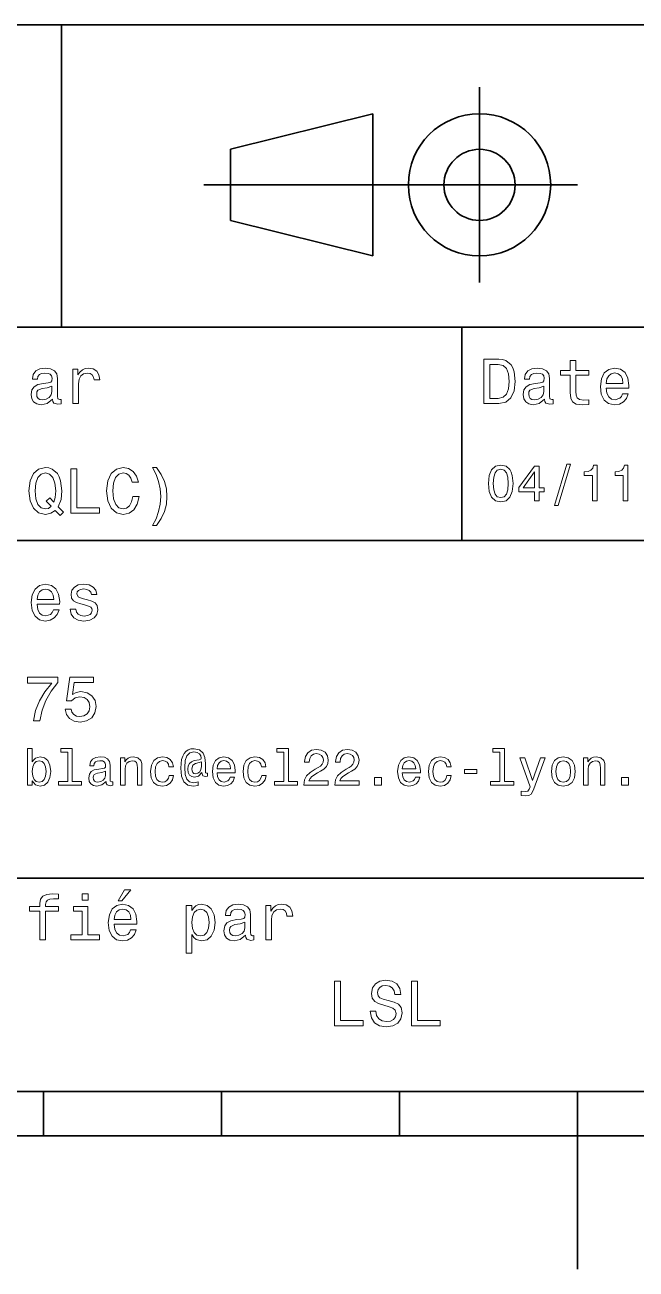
# Model space of a CAD drawing. Extents: x 0 to 297, y 0 to 210.
# Drawn here: x 117.5 to 151.8, y 0 to 70 of the extents above; entities that cross this region are included whole.
import ezdxf

# ---------------------------------------------------------------- set-up
doc = ezdxf.new("R2010")
doc.units = 0

msp = doc.modelspace()

# ---------------------------------------------------------------- linework, layer by layer
at = {"color": 7, "lineweight": 35}
for p, q in [((97, 70), (287, 70)), ((127.5, 61), (148.5, 61)), ((97, 53), (162, 53)), ((97, 41), (162, 41)), ((97, 22), (162, 22)), ((10, 10), (287, 10)), ((97, 10), (287, 10)), ((98.5, 7.5), (198.5, 7.5))]:
    msp.add_line(p, q, dxfattribs=at)
at = {"color": 7, "lineweight": 35, "ltscale": 0.425}
msp.add_line((119.5, 53), (119.5, 70), dxfattribs=at)
at = {"color": 7, "lineweight": 35, "ltscale": 0.275}
msp.add_line((143, 55.5), (143, 66.5), dxfattribs=at)
at = {"color": 7, "lineweight": 35, "ltscale": 0.206155}
for p, q in [((129, 63), (137, 65)), ((137, 57), (129, 59))]:
    msp.add_line(p, q, dxfattribs=at)
at = {"color": 7, "lineweight": 35, "ltscale": 0.2}
msp.add_line((137, 65), (137, 57), dxfattribs=at)
at = {"color": 7, "lineweight": 35, "ltscale": 0.1}
msp.add_line((129, 59), (129, 63), dxfattribs=at)
at = {"color": 7, "lineweight": 35, "ltscale": 0.3}
msp.add_line((142, 41), (142, 53), dxfattribs=at)
at = {"color": 7, "lineweight": 35, "ltscale": 0.0625}
for p, q in [((118.5, 10), (118.5, 7.5)), ((128.5, 10), (128.5, 7.5)), ((138.5, 10), (138.5, 7.5))]:
    msp.add_line(p, q, dxfattribs=at)
at = {"color": 7, "lineweight": 35, "ltscale": 0.25}
msp.add_line((148.5, 10), (148.5, 0), dxfattribs=at)
at = {"color": 7, "lineweight": 13}
for points in [[(144.080688, 51.190563), (143.248566, 51.190563), (143.248566, 48.690563), (144.080688, 48.690563), (144.473343, 48.769814), (144.765137, 49.011169), (144.945251, 49.40382), (145.010086, 49.940563), (144.952454, 50.488113), (144.880402, 50.70425), (144.779541, 50.877163), (144.487747, 51.111313), (144.296829, 51.168949)], [(148.100861, 50.289986), (148.100861, 49.320965), (148.122482, 49.007565), (148.223343, 48.791428), (148.425079, 48.665348), (148.767288, 48.62212), (149.141937, 48.640129), (149.141937, 48.913906), (148.868149, 48.892292), (148.619598, 48.921112), (148.486313, 49.011169), (148.42868, 49.162464), (148.417862, 49.375), (148.417862, 50.289986), (149.141937, 50.289986), (149.141937, 50.560158), (148.417862, 50.560158), (148.417862, 51.125721), (148.100861, 51.125721), (148.100861, 50.560158), (147.553314, 50.560158), (147.553314, 50.289986)], [(119.005043, 48.942726), (119.005043, 48.931919), (119.023056, 48.809441), (119.077087, 48.722984), (119.304031, 48.654541), (119.480545, 48.683357), (119.480545, 48.928314), (119.4049, 48.917507), (119.304031, 48.96434), (119.286026, 49.108429), (119.286026, 50.109871), (119.242798, 50.365635), (119.116714, 50.54575), (118.896973, 50.65382), (118.587173, 50.693443), (118.284584, 50.650219), (118.061241, 50.52774), (117.920746, 50.336815), (117.873917, 50.084656), (117.873917, 50.063042), (118.158501, 50.063042), (118.183716, 50.21434), (118.26297, 50.322407), (118.392654, 50.387249), (118.57637, 50.412464), (118.752884, 50.394455), (118.878967, 50.34042), (118.954613, 50.246758), (118.979828, 50.117077), (118.965416, 49.965778), (118.907784, 49.890129), (118.763687, 49.854107), (118.493515, 49.825291), (118.183716, 49.760448), (117.963974, 49.645176), (117.834297, 49.465057), (117.79467, 49.19849), (117.830688, 48.960735), (117.942368, 48.784222), (118.122482, 48.67255), (118.37104, 48.632927), (118.706055, 48.708576)], [(120.143372, 48.690563), (120.460373, 48.690563), (120.460373, 49.796471), (120.492798, 50.063042), (120.590057, 50.253963), (120.748558, 50.369236), (120.961098, 50.408863), (121.119598, 50.383648), (121.238472, 50.3116), (121.310516, 50.189121), (121.335739, 50.023415), (121.656342, 50.023415), (121.613113, 50.315205), (121.49424, 50.524136), (121.296112, 50.650219), (121.02594, 50.693443), (120.842224, 50.664627), (120.683716, 50.592579), (120.543228, 50.4701), (120.431557, 50.304398), (120.431557, 50.625), (120.143372, 50.625)], [(144.055481, 50.891571), (144.329254, 50.837536), (144.516571, 50.671829), (144.628235, 50.376442), (144.664261, 49.940563), (144.624634, 49.519093), (144.51297, 49.223705), (144.322052, 49.047192), (144.055481, 48.989555), (143.583572, 48.989555), (143.583572, 50.891571)], [(146.656342, 48.942726), (146.656342, 48.931919), (146.674347, 48.809441), (146.728394, 48.722984), (146.955338, 48.654541), (147.131851, 48.683357), (147.131851, 48.928314), (147.056198, 48.917507), (146.955338, 48.96434), (146.937317, 49.108429), (146.937317, 50.109871), (146.894089, 50.365635), (146.768005, 50.54575), (146.548264, 50.65382), (146.23848, 50.693443), (145.935883, 50.650219), (145.71254, 50.52774), (145.572052, 50.336815), (145.525223, 50.084656), (145.525223, 50.063042), (145.809799, 50.063042), (145.835022, 50.21434), (145.914261, 50.322407), (146.043945, 50.387249), (146.227661, 50.412464), (146.404175, 50.394455), (146.530258, 50.34042), (146.605911, 50.246758), (146.631119, 50.117077), (146.616714, 49.965778), (146.559082, 49.890129), (146.414978, 49.854107), (146.144806, 49.825291), (145.835022, 49.760448), (145.61528, 49.645176), (145.485596, 49.465057), (145.445969, 49.19849), (145.481995, 48.960735), (145.593658, 48.784222), (145.773773, 48.67255), (146.022339, 48.632927), (146.357346, 48.708576)], [(150.121765, 49.565922), (151.389771, 49.565922), (151.393372, 49.713619), (151.335739, 50.127884), (151.177231, 50.437683), (150.925079, 50.625), (150.590057, 50.693443), (150.262253, 50.621399), (150.010086, 50.41967), (149.847977, 50.091862), (149.790344, 49.659584), (149.844376, 49.216499), (150.006485, 48.892292), (150.255051, 48.690563), (150.579254, 48.62212), (150.860229, 48.668949), (151.090775, 48.791428), (151.260086, 48.98595), (151.357346, 49.245319), (151.043945, 49.245319), (150.979111, 49.101227), (150.885452, 48.993156), (150.618881, 48.9067), (150.413544, 48.946327), (150.258652, 49.072407), (150.157776, 49.27774), (150.121765, 49.555115)], [(150.121765, 49.832493), (150.161377, 50.081055), (150.258652, 50.264771), (150.406342, 50.376442), (150.600861, 50.416069), (150.791794, 50.376442), (150.939484, 50.264771), (151.029541, 50.081055), (151.061966, 49.832493)], [(118.969025, 49.367798), (118.925797, 49.180477), (118.810516, 49.036385), (118.637611, 48.942726), (118.425072, 48.910305), (118.288185, 48.928314), (118.190926, 48.98595), (118.129684, 49.086815), (118.111671, 49.227306), (118.126083, 49.353386), (118.183716, 49.443443), (118.414268, 49.544312), (118.706055, 49.587536), (118.969025, 49.673992)], [(146.620316, 49.367798), (146.577087, 49.180477), (146.461823, 49.036385), (146.28891, 48.942726), (146.07637, 48.910305), (145.939484, 48.928314), (145.842224, 48.98595), (145.780975, 49.086815), (145.76297, 49.227306), (145.777374, 49.353386), (145.835022, 49.443443), (146.065567, 49.544312), (146.357346, 49.587536), (146.620316, 49.673992)], [(119.159943, 42.685879), (119.433716, 42.401295), (119.624641, 42.592216), (119.329254, 42.894814), (119.480545, 43.305473), (119.527374, 43.780979), (119.458939, 44.339336), (119.379684, 44.56628), (119.275215, 44.753601), (118.979828, 45.009365), (118.799713, 45.074207), (118.601585, 45.099422), (118.219742, 45.009365), (117.927956, 44.757202), (117.740631, 44.342937), (117.675797, 43.780979), (117.740631, 43.219021), (117.924355, 42.804756), (118.216141, 42.548992), (118.601585, 42.462536), (118.914986, 42.520172)], [(118.932999, 42.916428), (118.778099, 42.801151), (118.601585, 42.765129), (118.367432, 42.829971), (118.183716, 43.024494), (118.061241, 43.341499), (118.021614, 43.780979), (118.061241, 44.216858), (118.180115, 44.537464), (118.363831, 44.731987), (118.601585, 44.80043), (118.835739, 44.731987), (119.019455, 44.533859), (119.138329, 44.213257), (119.181557, 43.780979), (119.149139, 43.406338), (119.080688, 43.150578), (118.846542, 43.395531), (118.652016, 43.211815)], [(120.03891, 42.530979), (121.645538, 42.530979), (121.645538, 42.833572), (120.370316, 42.833572), (120.370316, 45.030979), (120.03891, 45.030979)], [(123.522339, 43.460373), (123.450287, 43.15778), (123.331413, 42.941643), (123.16571, 42.808357), (122.971184, 42.765129), (122.73703, 42.829971), (122.553314, 43.024494), (122.43084, 43.341499), (122.391212, 43.780979), (122.43084, 44.216858), (122.549713, 44.537464), (122.733429, 44.731987), (122.971184, 44.80043), (123.144096, 44.764408), (123.291794, 44.663544), (123.407059, 44.501442), (123.486313, 44.278099), (123.828537, 44.278099), (123.720459, 44.620316), (123.533142, 44.879681), (123.277382, 45.041786), (122.971184, 45.099422), (122.58934, 45.009365), (122.297554, 44.757202), (122.110229, 44.342937), (122.045395, 43.780979), (122.110229, 43.219021), (122.297554, 42.804756), (122.58934, 42.548992), (122.971184, 42.462536), (123.306198, 42.530979), (123.57637, 42.721901), (123.767296, 43.035301), (123.868156, 43.460373)], [(124.847984, 41.835735), (125.107353, 42.231987), (125.291069, 42.624638), (125.399139, 43.0317), (125.435165, 43.463978), (125.399139, 43.892651), (125.291069, 44.303314), (125.107353, 44.695965), (124.847984, 45.092216), (124.62104, 45.092216), (124.822769, 44.710373), (124.966858, 44.306915), (125.053314, 43.88905), (125.085739, 43.463978), (125.053314, 43.038906), (124.966858, 42.617435), (124.819168, 42.217579), (124.62104, 41.835735)], [(143.498566, 44.201729), (143.541794, 43.749279), (143.677231, 43.426514), (143.893372, 43.230549), (144.193085, 43.167149), (144.489914, 43.230549), (144.706055, 43.426514), (144.838623, 43.749279), (144.884735, 44.201729), (144.838623, 44.651299), (144.783859, 44.829971), (144.706055, 44.976948), (144.489914, 45.172913), (144.193085, 45.239193), (143.893372, 45.172913), (143.677231, 44.974064), (143.541794, 44.651299)], [(143.775223, 44.201729), (143.798279, 44.550434), (143.870316, 44.801155), (144, 44.948128), (144.193085, 45), (144.383286, 44.948128), (144.51297, 44.801155), (144.585022, 44.550434), (144.608078, 44.201729), (144.585022, 43.850143), (144.51297, 43.599426), (144.383286, 43.45245), (144.193085, 43.403458), (144, 43.45245), (143.870316, 43.599426), (143.798279, 43.850143)], [(146.086456, 43.224785), (146.345825, 43.224785), (146.345825, 43.720463), (146.631134, 43.720463), (146.631134, 43.951008), (146.345825, 43.951008), (146.345825, 45.181557), (146.083572, 45.181557), (145.207504, 43.974064), (145.207504, 43.720463), (146.086456, 43.720463)], [(145.44957, 43.951008), (146.086456, 44.847263), (146.086456, 43.951008)], [(147.213257, 42.956772), (147.412109, 42.956772), (148.109512, 45.279541), (147.907791, 45.279541)], [(149.345825, 43.224785), (149.608078, 43.224785), (149.608078, 45.239193), (149.412109, 45.239193), (149.360229, 45.0634), (149.256485, 44.945248), (149.097992, 44.876083), (148.878967, 44.853027), (148.878967, 44.648415), (149.345825, 44.648415)], [(151.080688, 43.224785), (151.342941, 43.224785), (151.342941, 45.239193), (151.146973, 45.239193), (151.095108, 45.0634), (150.991364, 44.945248), (150.832855, 44.876083), (150.613831, 44.853027), (150.613831, 44.648415), (151.080688, 44.648415)], [(118.133286, 37.406338), (119.401299, 37.406338), (119.4049, 37.554035), (119.34726, 37.9683), (119.188766, 38.278099), (118.9366, 38.465416), (118.601585, 38.533859), (118.273773, 38.461815), (118.021614, 38.260086), (117.859512, 37.932278), (117.801872, 37.5), (117.855911, 37.056915), (118.018013, 36.732708), (118.266571, 36.530979), (118.590775, 36.462536), (118.871758, 36.509365), (119.10231, 36.631844), (119.271614, 36.826366), (119.368881, 37.085735), (119.055481, 37.085735), (118.990631, 36.941643), (118.896973, 36.833572), (118.630402, 36.747116), (118.425072, 36.786743), (118.270172, 36.912823), (118.169312, 37.118156), (118.133286, 37.395531)], [(120.971901, 37.658501), (120.66571, 37.730545), (120.438766, 37.8134), (120.363113, 37.982708), (120.384727, 38.101585), (120.460373, 38.188038), (120.582855, 38.242073), (120.759369, 38.263687), (120.92868, 38.242073), (121.061966, 38.177231), (121.148415, 38.079971), (121.184441, 37.950287), (121.49424, 37.950287), (121.49424, 37.957493), (121.440201, 38.191643), (121.292511, 38.375359), (121.061966, 38.490635), (120.759369, 38.533859), (120.453171, 38.490635), (120.229828, 38.371758), (120.08934, 38.195244), (120.046112, 37.971901), (120.078529, 37.755764), (120.179398, 37.604465), (120.3451, 37.496399), (120.586456, 37.42075), (120.939484, 37.334293), (121.155624, 37.244236), (121.213257, 37.172188), (121.234871, 37.064121), (121.202454, 36.930836), (121.115997, 36.829971), (120.97551, 36.765129), (120.788185, 36.743515), (120.590057, 36.765129), (120.445969, 36.840778), (120.348709, 36.963257), (120.309082, 37.132565), (120.002884, 37.132565), (120.053314, 36.844379), (120.201012, 36.635445), (120.435158, 36.509365), (120.759369, 36.462536), (121.097984, 36.509365), (121.346542, 36.635445), (121.497841, 36.837173), (121.551872, 37.100143), (121.512253, 37.327087), (121.400574, 37.481987), (121.216858, 37.582851)], [(118.133286, 37.672909), (118.172913, 37.921471), (118.270172, 38.105186), (118.41787, 38.216858), (118.612396, 38.256485), (118.803314, 38.216858), (118.951012, 38.105186), (119.041069, 37.921471), (119.073486, 37.672909)], [(117.932281, 30.850143), (118.296112, 30.850143), (118.414986, 31.444523), (118.623917, 31.999279), (118.919312, 32.514408), (119.304756, 32.997116), (119.304756, 33.296108), (117.590057, 33.296108), (117.590057, 32.9683), (118.958939, 32.9683), (118.562683, 32.481987), (118.263687, 31.974062), (118.054756, 31.433718)], [(119.708214, 31.502161), (119.78746, 31.206772), (119.963974, 30.976225), (120.223343, 30.832132), (120.554756, 30.778097), (120.918587, 30.842939), (121.203171, 31.019451), (121.383286, 31.300432), (121.451729, 31.660662), (121.390488, 31.995676), (121.217583, 32.258644), (120.947403, 32.427952), (120.597984, 32.489193), (120.327812, 32.445965), (120.118881, 32.327087), (120.219742, 33.000721), (121.314842, 33.000721), (121.314842, 33.296108), (119.978386, 33.296108), (119.780258, 31.970461), (120.068443, 31.970461), (120.277374, 32.139771), (120.543945, 32.201008), (120.774498, 32.161381), (120.951012, 32.046108), (121.062683, 31.869596), (121.10231, 31.642651), (121.062683, 31.415705), (120.947403, 31.239193), (120.770897, 31.127522), (120.543945, 31.087896), (120.353027, 31.113111), (120.20533, 31.195965), (120.09726, 31.325647), (120.043228, 31.502161)], [(117.858788, 27.463978), (118.046112, 27.242075), (118.302589, 27.170031), (118.544662, 27.224785), (118.737747, 27.38905), (118.858788, 27.651299), (118.9049, 28), (118.858788, 28.348703), (118.734871, 28.60807), (118.544662, 28.769453), (118.302589, 28.827091), (118.048988, 28.752163), (117.945244, 28.659943), (117.858788, 28.536024), (117.858788, 29.293949), (117.605186, 29.293949), (117.605186, 27.224785), (117.858788, 27.224785)], [(119.858788, 29.080692), (119.858788, 27.438042), (119.337173, 27.438042), (119.337173, 27.224785), (120.631119, 27.224785), (120.631119, 27.438042), (120.112389, 27.438042), (120.112389, 29.293949), (119.46109, 29.293949), (119.46109, 29.080692)], [(122.008644, 27.426514), (122.008644, 27.417868), (122.023056, 27.319885), (122.066284, 27.250721), (122.247841, 27.195967), (122.389046, 27.219021), (122.389046, 27.414986), (122.328529, 27.406342), (122.247841, 27.443806), (122.233429, 27.559078), (122.233429, 28.360231), (122.198845, 28.564842), (122.097984, 28.708935), (121.922188, 28.795389), (121.674347, 28.827091), (121.432274, 28.792507), (121.253601, 28.694525), (121.141212, 28.541788), (121.103745, 28.340059), (121.103745, 28.322767), (121.331413, 28.322767), (121.351585, 28.443806), (121.414986, 28.53026), (121.51873, 28.582134), (121.665703, 28.602306), (121.806915, 28.587896), (121.907776, 28.54467), (121.9683, 28.469742), (121.988472, 28.365995), (121.976944, 28.244957), (121.930832, 28.184439), (121.815559, 28.155621), (121.599426, 28.132566), (121.351585, 28.080692), (121.175797, 27.988474), (121.072044, 27.844381), (121.040344, 27.631124), (121.069168, 27.440924), (121.158501, 27.299713), (121.302597, 27.210375), (121.501442, 27.178675), (121.769455, 27.239195)], [(122.824203, 27.224785), (123.077812, 27.224785), (123.077812, 28.118156), (123.103745, 28.322767), (123.187317, 28.472624), (123.317001, 28.564842), (123.489914, 28.599424), (123.628242, 28.570606), (123.714699, 28.492796), (123.757927, 28.363113), (123.772339, 28.190203), (123.772339, 27.224785), (124.02594, 27.224785), (124.02594, 28.242077), (124.014412, 28.446688), (123.96254, 28.616716), (123.792511, 28.772335), (123.527374, 28.827091), (123.380402, 28.806917), (123.256485, 28.752163), (123.149857, 28.659943), (123.066284, 28.536024), (123.066284, 28.772335), (122.824203, 28.772335)], [(125.54467, 28.259367), (125.795387, 28.259367), (125.743515, 28.489914), (125.619598, 28.671471), (125.426514, 28.783863), (125.175797, 28.827091), (124.899139, 28.769453), (124.688759, 28.60807), (124.556198, 28.345821), (124.510086, 27.994238), (124.553314, 27.645535), (124.682999, 27.386168), (124.887611, 27.224785), (125.167145, 27.170031), (125.414986, 27.213257), (125.60807, 27.334295), (125.740631, 27.524496), (125.798271, 27.778099), (125.556198, 27.778099), (125.51297, 27.616716), (125.432281, 27.495678), (125.317001, 27.42075), (125.175797, 27.397696), (125, 27.43516), (124.873199, 27.550434), (124.795387, 27.737753), (124.769455, 28.002882), (124.795387, 28.262249), (124.876083, 28.449568), (125.005768, 28.564842), (125.175797, 28.605188), (125.325653, 28.579252), (125.438042, 28.51297), (125.51297, 28.40346)], [(127.708939, 27.734871), (127.708939, 27.902018), (127.662827, 27.893373), (127.60807, 27.913546), (127.590782, 27.974064), (127.590782, 28.446688), (127.567726, 28.780981), (127.47551, 29.02882), (127.259369, 29.213257), (126.956772, 29.279539), (126.780983, 29.262249), (126.631126, 29.210375), (126.501442, 29.12392), (126.397697, 29.002882), (126.317001, 28.850145), (126.259369, 28.662825), (126.224785, 28.438042), (126.213257, 28.184439), (126.253601, 27.737753), (126.383286, 27.42075), (126.599426, 27.230549), (126.907784, 27.170031), (127.190201, 27.216139), (127.190201, 27.406342), (126.942368, 27.360231), (126.703171, 27.409224), (126.54467, 27.567724), (126.458214, 27.835735), (126.432281, 28.224785), (126.461098, 28.605188), (126.559082, 28.876081), (126.717583, 29.040346), (126.948128, 29.095102), (127.123917, 29.063402), (127.253601, 28.988474), (127.334297, 28.876081), (127.363113, 28.746399), (127.331413, 28.682999), (127.244957, 28.654179), (126.96254, 28.610952), (126.806915, 28.547552), (126.694527, 28.449568), (126.628242, 28.314121), (126.60807, 28.135448), (126.634003, 27.942364), (126.706055, 27.798271), (126.824211, 27.708935), (126.979828, 27.680117), (127.207497, 27.740635), (127.400574, 27.930836), (127.400574, 27.913546), (127.446686, 27.760807), (127.605186, 27.714699)], [(128.250717, 27.925074), (129.265137, 27.925074), (129.268005, 28.043228), (129.221909, 28.374641), (129.095108, 28.622478), (128.893372, 28.772335), (128.625366, 28.827091), (128.363113, 28.769453), (128.161377, 28.60807), (128.031708, 28.345821), (127.985596, 28), (128.028824, 27.645535), (128.158508, 27.386168), (128.357346, 27.224785), (128.616714, 27.170031), (128.841507, 27.207495), (129.02594, 27.305477), (129.161377, 27.461096), (129.239197, 27.668589), (128.98848, 27.668589), (128.9366, 27.553314), (128.861679, 27.46686), (128.648422, 27.397696), (128.484146, 27.429396), (128.360229, 27.53026), (128.279541, 27.694525), (128.250717, 27.916428)], [(130.749283, 28.259367), (131, 28.259367), (130.948135, 28.489914), (130.824203, 28.671471), (130.631134, 28.783863), (130.380402, 28.827091), (130.103745, 28.769453), (129.893372, 28.60807), (129.760803, 28.345821), (129.714706, 27.994238), (129.757935, 27.645535), (129.887604, 27.386168), (130.092224, 27.224785), (130.371765, 27.170031), (130.619598, 27.213257), (130.812683, 27.334295), (130.945251, 27.524496), (131.002884, 27.778099), (130.760803, 27.778099), (130.717575, 27.616716), (130.636887, 27.495678), (130.521622, 27.42075), (130.380402, 27.397696), (130.20462, 27.43516), (130.07782, 27.550434), (130, 27.737753), (129.97406, 28.002882), (130, 28.262249), (130.080688, 28.449568), (130.210373, 28.564842), (130.380402, 28.605188), (130.530258, 28.579252), (130.642654, 28.51297), (130.717575, 28.40346)], [(132.002884, 29.080692), (132.002884, 27.438042), (131.481277, 27.438042), (131.481277, 27.224785), (132.775223, 27.224785), (132.775223, 27.438042), (132.256485, 27.438042), (132.256485, 29.293949), (131.605194, 29.293949), (131.605194, 29.080692)], [(133.126801, 27.224785), (134.50145, 27.224785), (134.50145, 27.472624), (133.414993, 27.472624), (133.47551, 27.60807), (133.579254, 27.720463), (133.899139, 27.925074), (134.069168, 28.011528), (134.259369, 28.135448), (134.394821, 28.279539), (134.472626, 28.449568), (134.50145, 28.642653), (134.452454, 28.884727), (134.317001, 29.074928), (134.109512, 29.195967), (133.841507, 29.239193), (133.56485, 29.190203), (133.354462, 29.054756), (133.219025, 28.838617), (133.172913, 28.553314), (133.172913, 28.51297), (133.435165, 28.51297), (133.435165, 28.536024), (133.46109, 28.731989), (133.53891, 28.876081), (133.662827, 28.9683), (133.827087, 29), (133.994232, 28.971182), (134.118164, 28.899136), (134.198853, 28.786745), (134.227661, 28.645535), (134.207489, 28.51297), (134.15274, 28.400578), (134.060516, 28.302595), (133.933716, 28.216139), (133.763687, 28.12392), (133.481262, 27.945246), (133.282425, 27.755045), (133.164276, 27.524496), (133.126801, 27.233431)], [(134.861679, 27.224785), (136.236313, 27.224785), (136.236313, 27.472624), (135.149857, 27.472624), (135.210388, 27.60807), (135.314117, 27.720463), (135.634003, 27.925074), (135.804047, 28.011528), (135.994232, 28.135448), (136.129684, 28.279539), (136.207489, 28.449568), (136.236313, 28.642653), (136.187317, 28.884727), (136.05188, 29.074928), (135.844391, 29.195967), (135.57637, 29.239193), (135.299713, 29.190203), (135.08934, 29.054756), (134.953888, 28.838617), (134.907776, 28.553314), (134.907776, 28.51297), (135.170029, 28.51297), (135.170029, 28.536024), (135.195969, 28.731989), (135.273773, 28.876081), (135.397705, 28.9683), (135.561966, 29), (135.729111, 28.971182), (135.853027, 28.899136), (135.933716, 28.786745), (135.96254, 28.645535), (135.942368, 28.51297), (135.887604, 28.400578), (135.795395, 28.302595), (135.668594, 28.216139), (135.498566, 28.12392), (135.216141, 27.945246), (135.017303, 27.755045), (134.899139, 27.524496), (134.861679, 27.233431)], [(138.659943, 27.925074), (139.674362, 27.925074), (139.677246, 28.043228), (139.631134, 28.374641), (139.504333, 28.622478), (139.302597, 28.772335), (139.034592, 28.827091), (138.772339, 28.769453), (138.570618, 28.60807), (138.440933, 28.345821), (138.394821, 28), (138.438049, 27.645535), (138.567734, 27.386168), (138.766571, 27.224785), (139.02594, 27.170031), (139.250732, 27.207495), (139.435165, 27.305477), (139.570618, 27.461096), (139.648422, 27.668589), (139.397705, 27.668589), (139.345825, 27.553314), (139.270905, 27.46686), (139.057648, 27.397696), (138.893372, 27.429396), (138.769455, 27.53026), (138.688766, 27.694525), (138.659943, 27.916428)], [(141.158508, 28.259367), (141.409225, 28.259367), (141.357361, 28.489914), (141.233429, 28.671471), (141.040344, 28.783863), (140.789627, 28.827091), (140.51297, 28.769453), (140.302597, 28.60807), (140.170044, 28.345821), (140.123932, 27.994238), (140.167145, 27.645535), (140.296844, 27.386168), (140.50145, 27.224785), (140.780991, 27.170031), (141.028824, 27.213257), (141.221909, 27.334295), (141.354477, 27.524496), (141.412109, 27.778099), (141.170044, 27.778099), (141.126801, 27.616716), (141.046112, 27.495678), (140.930847, 27.42075), (140.789627, 27.397696), (140.613831, 27.43516), (140.48703, 27.550434), (140.409225, 27.737753), (140.383301, 28.002882), (140.409225, 28.262249), (140.489914, 28.449568), (140.619598, 28.564842), (140.789627, 28.605188), (140.939484, 28.579252), (141.05188, 28.51297), (141.126801, 28.40346)], [(144.146973, 29.080692), (144.146973, 27.438042), (143.625366, 27.438042), (143.625366, 27.224785), (144.919312, 27.224785), (144.919312, 27.438042), (144.400589, 27.438042), (144.400589, 29.293949), (143.749283, 29.293949), (143.749283, 29.080692)], [(146.417877, 28.772335), (145.974075, 27.49856), (145.53891, 28.772335), (145.262253, 28.772335), (145.850159, 27.13833), (145.798279, 26.994238), (145.71759, 26.896255), (145.582138, 26.864553), (145.348709, 26.893373), (145.348709, 26.648417), (145.593658, 26.62536), (145.769455, 26.648417), (145.893372, 26.720463), (145.982712, 26.844381), (146.060532, 27.025938), (146.688766, 28.772335)], [(147.037476, 27.99712), (147.083588, 27.645535), (147.216156, 27.386168), (147.426514, 27.224785), (147.708939, 27.170031), (147.98848, 27.224785), (148.198853, 27.383286), (148.331421, 27.642653), (148.380417, 27.99712), (148.331421, 28.348703), (148.198853, 28.610952), (147.98848, 28.769453), (147.708939, 28.827091), (147.426514, 28.769453), (147.216156, 28.60807), (147.083588, 28.348703)], [(148.847275, 27.224785), (149.100876, 27.224785), (149.100876, 28.118156), (149.126816, 28.322767), (149.210388, 28.472624), (149.340057, 28.564842), (149.51297, 28.599424), (149.651306, 28.570606), (149.737762, 28.492796), (149.780991, 28.363113), (149.795395, 28.190203), (149.795395, 27.224785), (150.048996, 27.224785), (150.048996, 28.242077), (150.037476, 28.446688), (149.985596, 28.616716), (149.815567, 28.772335), (149.550446, 28.827091), (149.403473, 28.806917), (149.279541, 28.752163), (149.172913, 28.659943), (149.089355, 28.536024), (149.089355, 28.772335), (148.847275, 28.772335)], [(118.645531, 28), (118.616714, 27.740635), (118.538902, 27.550434), (118.414986, 27.43516), (118.259369, 27.397696), (118.08934, 27.43516), (117.965416, 27.550434), (117.887604, 27.737753), (117.861671, 28), (117.887604, 28.259367), (117.965416, 28.446688), (118.08934, 28.559078), (118.259369, 28.599424), (118.414986, 28.559078), (118.538902, 28.443806), (118.616714, 28.256485)], [(121.979828, 27.766571), (121.945244, 27.616716), (121.853027, 27.501442), (121.714699, 27.426514), (121.54467, 27.400578), (121.435158, 27.414986), (121.357346, 27.461096), (121.308357, 27.541788), (121.293945, 27.654181), (121.305473, 27.755045), (121.351585, 27.827091), (121.536026, 27.907782), (121.769455, 27.942364), (121.979828, 28.011528)], [(127.374641, 28.279539), (127.345825, 28.100866), (127.273773, 27.974064), (127.164268, 27.896255), (127.034584, 27.873199), (126.945244, 27.887609), (126.881844, 27.939482), (126.841499, 28.025938), (126.829971, 28.146975), (126.878967, 28.345821), (127.046112, 28.449568), (127.374641, 28.53026)], [(128.250717, 28.138329), (128.282425, 28.337177), (128.360229, 28.48415), (128.478394, 28.573488), (128.634003, 28.605188), (128.786743, 28.573488), (128.904907, 28.48415), (128.976944, 28.337177), (129.002884, 28.138329)], [(138.659943, 28.138329), (138.69165, 28.337177), (138.769455, 28.48415), (138.887619, 28.573488), (139.043228, 28.605188), (139.195969, 28.573488), (139.314117, 28.48415), (139.386169, 28.337177), (139.412109, 28.138329)], [(142.155624, 27.884727), (142.853027, 27.884727), (142.853027, 28.112392), (142.155624, 28.112392)], [(147.296844, 28), (147.322784, 28.259367), (147.403473, 28.446688), (147.533142, 28.56196), (147.708939, 28.602306), (147.881851, 28.56196), (148.011536, 28.449568), (148.092224, 28.259367), (148.121048, 28), (148.092224, 27.737753), (148.011536, 27.547552), (147.881851, 27.432278), (147.708939, 27.394814), (147.533142, 27.432278), (147.403473, 27.547552), (147.322784, 27.737753)], [(137.100861, 27.224785), (137.498566, 27.224785), (137.498566, 27.654181), (137.100861, 27.654181)], [(150.979828, 27.224785), (151.377533, 27.224785), (151.377533, 27.654181), (150.979828, 27.654181)], [(118.295387, 20.130404), (118.295387, 18.530979), (118.612396, 18.530979), (118.612396, 20.130404), (119.332855, 20.130404), (119.332855, 20.400576), (118.612396, 20.400576), (118.612396, 20.519451), (118.637611, 20.663544), (118.720459, 20.760807), (118.860954, 20.818443), (119.062683, 20.840057), (119.332855, 20.825647), (119.332855, 21.099422), (118.990631, 21.117435), (118.680832, 21.085014), (118.464699, 20.987751), (118.335014, 20.818443), (118.295387, 20.577089), (118.295387, 20.400576), (117.715424, 20.400576), (117.715424, 20.130404)], [(121.004326, 21.117435), (120.669312, 21.117435), (120.669312, 20.757204), (121.004326, 20.757204)], [(122.690201, 20.728386), (122.90274, 20.728386), (123.403458, 21.340778), (123.05043, 21.340778)], [(120.993515, 18.79755), (120.993515, 20.400576), (120.179398, 20.400576), (120.179398, 20.130404), (120.676514, 20.130404), (120.676514, 18.79755), (120.028099, 18.79755), (120.028099, 18.530979), (121.649139, 18.530979), (121.649139, 18.79755)], [(122.470459, 19.40634), (123.73848, 19.40634), (123.742081, 19.554033), (123.684441, 19.9683), (123.52594, 20.278097), (123.273773, 20.465418), (122.938766, 20.533861), (122.610954, 20.461815), (122.358795, 20.260086), (122.196686, 19.932276), (122.139053, 19.5), (122.193085, 19.056915), (122.355194, 18.732708), (122.603745, 18.530979), (122.927956, 18.462536), (123.208939, 18.509365), (123.439484, 18.631844), (123.608795, 18.826368), (123.706055, 19.085733), (123.392654, 19.085733), (123.327812, 18.941643), (123.234154, 18.833572), (122.967583, 18.747118), (122.762253, 18.786743), (122.607353, 18.912823), (122.506485, 19.118155), (122.470459, 19.395533)], [(126.829254, 20.166426), (126.829254, 20.465418), (126.512253, 20.465418), (126.512253, 17.7817), (126.829254, 17.7817), (126.829254, 18.826368), (126.940926, 18.657061), (127.067009, 18.545389), (127.38401, 18.462536), (127.6866, 18.530979), (127.924355, 18.736311), (128.079254, 19.060518), (128.136887, 19.5), (128.079254, 19.935879), (127.924355, 20.260086), (127.6866, 20.461815), (127.38401, 20.533861), (127.211098, 20.512247), (127.0634, 20.443804), (126.937325, 20.328529)], [(129.847992, 18.78314), (129.847992, 18.772333), (129.865997, 18.649855), (129.920029, 18.5634), (130.146973, 18.494957), (130.323486, 18.523775), (130.323486, 18.768732), (130.247849, 18.757925), (130.146973, 18.804754), (130.128967, 18.948847), (130.128967, 19.950287), (130.085739, 20.206051), (129.959656, 20.386166), (129.739914, 20.494236), (129.430115, 20.533861), (129.127533, 20.490633), (128.904175, 20.368155), (128.763687, 20.177233), (128.716858, 19.925072), (128.716858, 19.903458), (129.00145, 19.903458), (129.026657, 20.054754), (129.105911, 20.162823), (129.235596, 20.227665), (129.419312, 20.252882), (129.595825, 20.234869), (129.721909, 20.180836), (129.797562, 20.087175), (129.822769, 19.957493), (129.808365, 19.806194), (129.750732, 19.730547), (129.606628, 19.694523), (129.336456, 19.665705), (129.026657, 19.600864), (128.806915, 19.48559), (128.677246, 19.305475), (128.637619, 19.038904), (128.67363, 18.801151), (128.785309, 18.62464), (128.965424, 18.512968), (129.213989, 18.473343), (129.548996, 18.54899)], [(130.986313, 18.530979), (131.303314, 18.530979), (131.303314, 19.636887), (131.335739, 19.903458), (131.432999, 20.094379), (131.591507, 20.209654), (131.804047, 20.249279), (131.96254, 20.224062), (132.081421, 20.152016), (132.153473, 20.029537), (132.17868, 19.863832), (132.499283, 19.863832), (132.456055, 20.155619), (132.337189, 20.364553), (132.139053, 20.490633), (131.868881, 20.533861), (131.685165, 20.505043), (131.526657, 20.432997), (131.386169, 20.310518), (131.274506, 20.144812), (131.274506, 20.465418), (130.986313, 20.465418)], [(122.470459, 19.672911), (122.510086, 19.921469), (122.607353, 20.105186), (122.755043, 20.216858), (122.94957, 20.256483), (123.140488, 20.216858), (123.288185, 20.105186), (123.378242, 19.921469), (123.410667, 19.672911)], [(127.329971, 18.747118), (127.117439, 18.793947), (126.96254, 18.93804), (126.86528, 19.17219), (126.832855, 19.5), (126.86528, 19.824207), (126.96254, 20.058357), (127.117439, 20.198847), (127.329971, 20.249279), (127.524498, 20.198847), (127.679398, 20.054754), (127.776657, 19.820604), (127.812683, 19.5), (127.776657, 19.175793), (127.679398, 18.93804), (127.524498, 18.793947)], [(129.811966, 19.208212), (129.768738, 19.020893), (129.653458, 18.876801), (129.48056, 18.78314), (129.268021, 18.750719), (129.131134, 18.768732), (129.033875, 18.826368), (128.972626, 18.927233), (128.95462, 19.067722), (128.969025, 19.193804), (129.026657, 19.283861), (129.257202, 19.384726), (129.548996, 19.427954), (129.811966, 19.514408)], [(134.84726, 13.690562), (136.453888, 13.690562), (136.453888, 13.993155), (135.178665, 13.993155), (135.178665, 16.190563), (134.84726, 16.190563)], [(137.177948, 14.515491), (136.850143, 14.515491), (136.92218, 14.133646), (137.102295, 13.852666), (137.379684, 13.683357), (137.754318, 13.622118), (138.125351, 13.679755), (138.40274, 13.838257), (138.579254, 14.086816), (138.644089, 14.414625), (138.590057, 14.710014), (138.438751, 14.900937), (138.193802, 15.027018), (137.865997, 15.120678), (137.585007, 15.189121), (137.401291, 15.268372), (137.296829, 15.383646), (137.264404, 15.563761), (137.296829, 15.725864), (137.390488, 15.848343), (137.534576, 15.931196), (137.732712, 15.960014), (137.934433, 15.923992), (138.092941, 15.826729), (138.197403, 15.664625), (138.247833, 15.444885), (138.575638, 15.444885), (138.575638, 15.452089), (138.518005, 15.790707), (138.348694, 16.042868), (138.082123, 16.201368), (137.721893, 16.255404), (137.39769, 16.201368), (137.145523, 16.050072), (136.983429, 15.815923), (136.925781, 15.513329), (136.972626, 15.243155), (137.109512, 15.059439), (137.325638, 14.93696), (137.621033, 14.8433), (137.912827, 14.760447), (138.132568, 14.681196), (138.265839, 14.565923), (138.312683, 14.378603), (138.269455, 14.18768), (138.157776, 14.043589), (137.988464, 13.95353), (137.768723, 13.924712), (137.523773, 13.964337), (137.336456, 14.079611), (137.217575, 14.266932)], [(139.184433, 13.690562), (140.791061, 13.690562), (140.791061, 13.993155), (139.515839, 13.993155), (139.515839, 16.190563), (139.184433, 16.190563)]]:
    msp.add_lwpolyline(points, close=True, dxfattribs=at)
at = {"color": 7, "lineweight": 35}
for radius in [4, 2]:
    msp.add_circle((143, 61), radius, dxfattribs=at)

doc.saveas('drawing.dxf')
